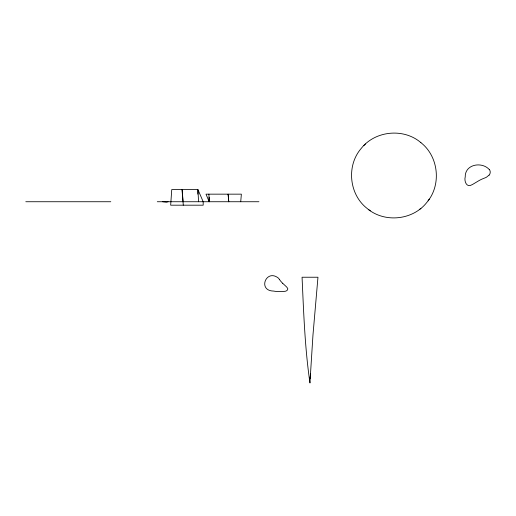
<?xml version="1.0" encoding="UTF-8"?>
<svg xmlns="http://www.w3.org/2000/svg" width="516" height="516" viewBox="0 0 516 516"><rect width="100%" height="100%" fill="white"/><g stroke="black" fill="none" stroke-linecap="round" stroke-linejoin="round"><path stroke-width="0.77" d="M240.714 201.737L241.372 194.158L206.013 194.158L209.186 201.737L209.206 197.189M197.821 194.139L197.931 189.578L171.751 189.578L170.667 205.187L203.181 205.187L203.181 201.737L197.931 189.578L198.557 201.737M310.226 378.176L312.967 335.065L317.966 277.234L302.06 277.234C303.679 312.535 304.84 347.978 309.974 382.995L310.464 373.565L310.226 378.17M168.093 201.737L166.507 202.143L162.688 201.737M420.908 142.655C403.718 127.807 375.074 130.625 361.123 148.544C346.275 165.733 349.093 194.377 367.005 208.348C384.194 223.189 412.832 220.371 426.797 202.453C441.638 185.263 438.813 156.619 420.901 142.655M428.074 200.808L429.273 199.105M489.065 175.105L486.523 177.162A12.958 12.958 0 0 1 485.498 177.678L482.273 178.981A37.945 37.945 0 0 0 478.784 180.742L472.766 184.335A18.982 18.982 0 0 1 471.83 184.805C466.625 188.134 463.968 180.968 465.232 176.872C464.922 164.114 482.067 161.347 489.316 169.59M363.922 145.454L365.431 144.016M419.263 209.631L420.908 208.348M25.8 201.737L110.785 201.737M157.29 201.737L258.935 201.737M368.65 209.631L370.359 210.831M282.71 283.316L286.245 286.612A12.977 12.977 0 0 1 286.96 287.386C289.102 289.212 286.741 291.45 284.542 291.34A20.021 20.021 0 0 1 282.465 291.585L277.35 291.546A36.823 36.823 0 0 1 273.603 291.069C257.323 290.83 266.153 268.488 278.285 278.021A7.959 7.959 0 0 1 278.866 278.679L279.324 279.304M279.337 279.324L280.278 280.639A24.839 24.839 0 0 0 282.716 283.31M228.788 201.737L228.124 194.158L228.723 201.737M181.98 189.578L183.045 201.737M182.219 189.578L183.27 205.187M208.89 194.158L209.186 201.737M489.407 169.532A4.567 4.567 0 0 1 489.116 175.15"/></g></svg>
